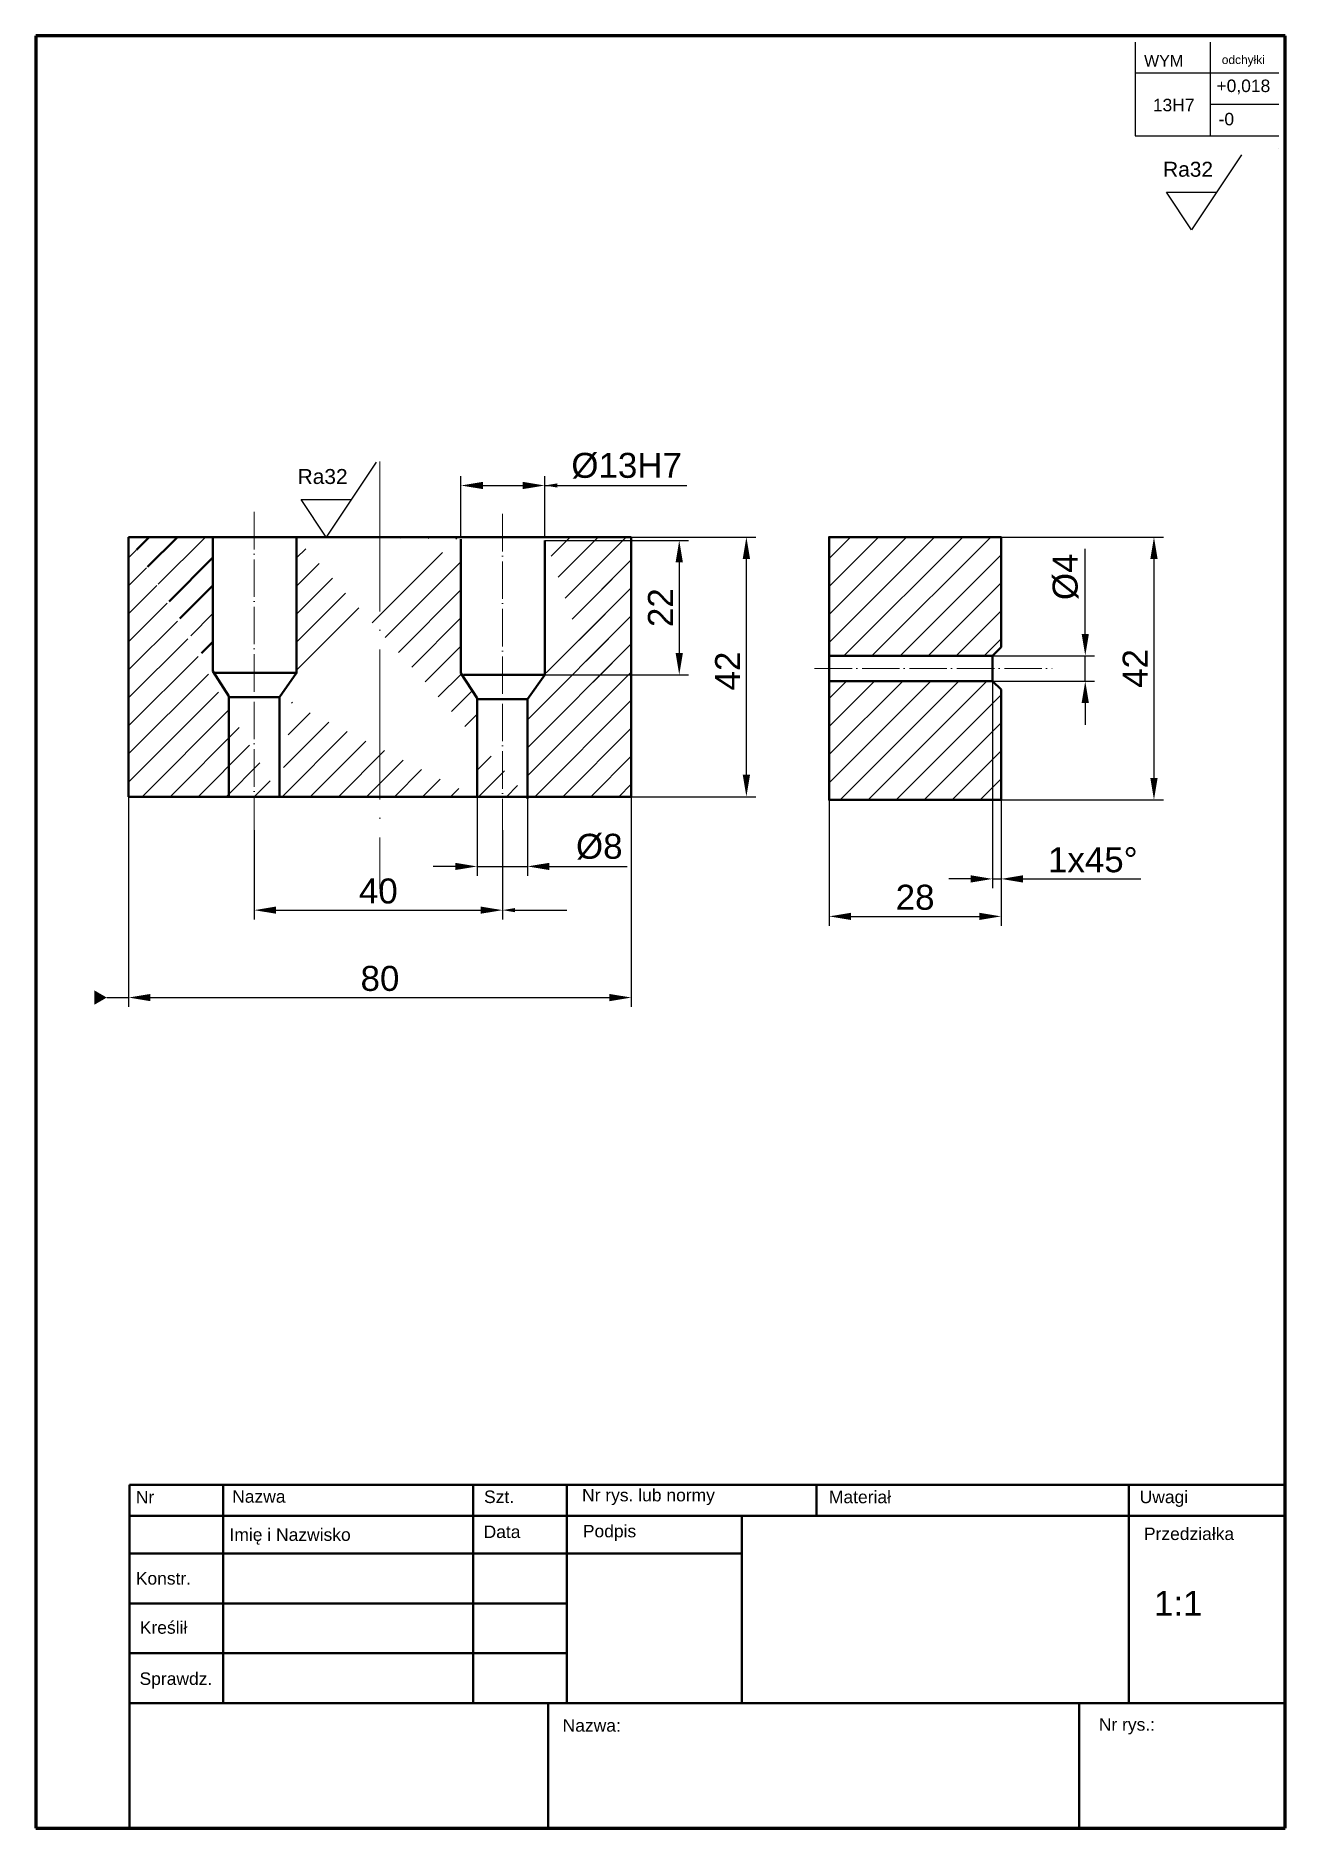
# Model space of a CAD drawing. Header units: millimetres. Extents: x 55 to 255, y 55 to 342.
import ezdxf
from ezdxf import colors
from ezdxf.entities.mleader import LeaderData, LeaderLine
from ezdxf.math import Vec2, Vec3

# ---------------------------------------------------------------- set-up
doc = ezdxf.new("R2010")
doc.units = ezdxf.units.MM
doc.linetypes.add('ACAD_ISO04W100', pattern=[30, 24, -3, 0, -3])
for name, color, linetype, lineweight in [('linia cienka', 7, 'Continuous', 18), ('linia gruba', 7, 'Continuous', 50), ('linia obramowania', 7, 'Continuous', 70), ('linia punktowa', 7, 'ACAD_ISO04W100', 18), ('wymiar cienka', 7, 'Continuous', 15)]:
    doc.layers.add(name, color=color, linetype=linetype, lineweight=lineweight)
doc.styles.get("Standard").update_dxf_attribs({"font": 'arial.ttf'})
doc.dimstyles.new('ISO-25', dxfattribs={"dimtxt": 4, "dimasz": 3.5, "dimexe": 1.5, "dimexo": 0, "dimgap": 1, "dimtad": 1, "dimdec": 0, "dimtxsty": 'Standard', "dimcen": 2.5, "dimadec": 0, "dimazin": 0, "dimtfac": 1, "dimtdec": 0, "dimtmove": 0, "dimatfit": 3, "dimfxl": 1, "dimarcsym": 0})
doc.dimstyles.new('Średnica', dxfattribs={"dimtxt": 4, "dimasz": 3.5, "dimexe": 1.5, "dimexo": 0, "dimgap": 1, "dimtad": 1, "dimdec": 0, "dimtxsty": 'Standard', "dimcen": 2.5, "dimadec": 0, "dimazin": 0, "dimtfac": 1, "dimtdec": 0, "dimtmove": 0, "dimatfit": 3, "dimfxl": 1, "dimarcsym": 0})

# ---------------------------------------------------------------- blocks, each defined once
blk = doc.blocks.new('*D5')
at = {"layer": 'Defpoints', "color": 0, "transparency": 16777216}
for p in [(150.33, 261.75), (168.75, 261.75), (150.33, 220.17)]:
    blk.add_point(p, dxfattribs=at)
at = {"layer": 'wymiar cienka', "color": 0, "lineweight": -2, "transparency": 16777216}
for p, q in [((150.33, 261.75), (170.25, 261.75)), ((168.75, 223.67), (168.75, 258.25)), ((150.33, 220.17), (170.25, 220.17))]:
    blk.add_line(p, q, dxfattribs=at)
at = {"layer": 'wymiar cienka', "color": 0, "transparency": 16777216}
for points in [[(168.17, 258.25), (169.33, 258.25), (168.75, 261.75)], [(168.17, 223.67), (169.33, 223.67), (168.75, 220.17)]]:
    blk.add_solid(points, dxfattribs=at)
at = {"layer": 'wymiar cienka', "color": 0, "transparency": 16777216, "insert": (165.74, 240.29), "char_height": 4, "attachment_point": 5, "rotation": 90}
blk.add_mtext('42', dxfattribs=at)
blk = doc.blocks.new('*D9')
at = {"layer": 'Defpoints', "color": 0, "transparency": 16777216}
for p in [(208.17, 242.74), (223, 242.74), (208.17, 238.67)]:
    blk.add_point(p, dxfattribs=at)
at = {"layer": 'wymiar cienka', "color": 0, "lineweight": -2, "transparency": 16777216}
for p, q in [((223, 246.24), (223, 259.86)), ((208.17, 242.74), (224.5, 242.74)), ((223, 238.67), (223, 242.74)), ((208.17, 238.67), (224.5, 238.67)), ((223, 235.17), (223, 231.67))]:
    blk.add_line(p, q, dxfattribs=at)
at = {"layer": 'wymiar cienka', "color": 0, "transparency": 16777216}
for points in [[(222.42, 246.24), (223.58, 246.24), (223, 242.74)], [(222.42, 235.17), (223.58, 235.17), (223, 238.67)]]:
    blk.add_solid(points, dxfattribs=at)
at = {"layer": 'wymiar cienka', "color": 0, "transparency": 16777216, "insert": (219.85, 255.38), "char_height": 4, "attachment_point": 5, "rotation": 90}
blk.add_mtext('%%c4', dxfattribs=at)
blk = doc.blocks.new('*D10')
at = {"layer": 'Defpoints', "color": 0, "transparency": 16777216}
for p in [(209.53, 261.75), (209.53, 219.66), (234, 219.66)]:
    blk.add_point(p, dxfattribs=at)
at = {"layer": 'wymiar cienka', "color": 0, "lineweight": -2, "transparency": 16777216}
for p, q in [((209.53, 261.75), (235.5, 261.75)), ((234, 258.25), (234, 223.16)), ((209.53, 219.66), (235.5, 219.66))]:
    blk.add_line(p, q, dxfattribs=at)
at = {"layer": 'wymiar cienka', "color": 0, "transparency": 16777216}
for points in [[(233.42, 258.25), (234.58, 258.25), (234, 261.75)], [(233.42, 223.16), (234.58, 223.16), (234, 219.66)]]:
    blk.add_solid(points, dxfattribs=at)
at = {"layer": 'wymiar cienka', "color": 0, "transparency": 16777216, "insert": (230.99, 240.7), "char_height": 4, "attachment_point": 5, "rotation": 90}
blk.add_mtext('42', dxfattribs=at)
blk = doc.blocks.new('*D11')
at = {"layer": 'Defpoints', "color": 0, "transparency": 16777216}
for p in [(136.46, 270), (123.06, 261.75), (136.46, 261.75)]:
    blk.add_point(p, dxfattribs=at)
at = {"layer": 'wymiar cienka', "color": 0, "lineweight": -2, "transparency": 16777216}
for p, q in [((123.06, 261.75), (123.06, 271.5)), ((126.56, 270), (132.96, 270)), ((136.46, 261.75), (136.46, 271.5)), ((136.46, 270), (159.19, 270))]:
    blk.add_line(p, q, dxfattribs=at)
at = {"layer": 'wymiar cienka', "color": 0, "transparency": 16777216}
for points in [[(126.56, 270.58), (126.56, 269.42), (123.06, 270)], [(132.96, 270.58), (132.96, 269.42), (136.46, 270)]]:
    blk.add_solid(points, dxfattribs=at)
at = {"layer": 'wymiar cienka', "color": 0, "transparency": 16777216, "insert": (149.58, 273.15), "char_height": 4, "attachment_point": 5}
blk.add_mtext('%%c13H7', dxfattribs=at)
blk = doc.blocks.new('*D12')
at = {"layer": 'Defpoints', "color": 0, "transparency": 16777216}
for p in [(125.63, 219.99), (133.71, 219.99), (133.71, 209)]:
    blk.add_point(p, dxfattribs=at)
at = {"layer": 'wymiar cienka', "color": 0, "lineweight": -2, "transparency": 16777216}
for p, q in [((125.63, 219.99), (125.63, 207.5)), ((133.71, 219.99), (133.71, 207.5)), ((122.13, 209), (118.63, 209)), ((125.63, 209), (133.71, 209)), ((137.21, 209), (149.69, 209))]:
    blk.add_line(p, q, dxfattribs=at)
at = {"layer": 'wymiar cienka', "color": 0, "transparency": 16777216}
for points in [[(122.13, 209.58), (122.13, 208.42), (125.63, 209)], [(137.21, 209.58), (137.21, 208.42), (133.71, 209)]]:
    blk.add_solid(points, dxfattribs=at)
at = {"layer": 'wymiar cienka', "color": 0, "transparency": 16777216, "insert": (145.2, 212.15), "char_height": 4, "attachment_point": 5}
blk.add_mtext('%%c8', dxfattribs=at)
blk = doc.blocks.new('*D13')
at = {"layer": 'Defpoints', "color": 0, "transparency": 16777216}
for p in [(89.97, 214.81), (129.69, 214.81), (129.69, 202)]:
    blk.add_point(p, dxfattribs=at)
at = {"layer": 'wymiar cienka', "color": 0, "lineweight": -2, "transparency": 16777216}
for p, q in [((89.97, 214.81), (89.97, 200.5)), ((129.69, 214.81), (129.69, 200.5)), ((93.47, 202), (126.19, 202))]:
    blk.add_line(p, q, dxfattribs=at)
at = {"layer": 'wymiar cienka', "color": 0, "transparency": 16777216}
for points in [[(93.47, 202.58), (93.47, 201.42), (89.97, 202)], [(126.19, 202.58), (126.19, 201.42), (129.69, 202)]]:
    blk.add_solid(points, dxfattribs=at)
at = {"layer": 'wymiar cienka', "color": 0, "transparency": 16777216, "insert": (109.83, 205.04), "char_height": 4, "attachment_point": 5}
blk.add_mtext('40', dxfattribs=at)
blk = doc.blocks.new('*D14')
at = {"layer": 'Defpoints', "color": 0, "transparency": 16777216}
for p in [(69.85, 220.17), (150.33, 220.17), (150.33, 188)]:
    blk.add_point(p, dxfattribs=at)
at = {"layer": 'wymiar cienka', "color": 0, "lineweight": -2, "transparency": 16777216}
for p, q in [((69.85, 220.17), (69.85, 186.5)), ((150.33, 220.17), (150.33, 186.5)), ((73.35, 188), (146.83, 188))]:
    blk.add_line(p, q, dxfattribs=at)
at = {"layer": 'wymiar cienka', "color": 0, "transparency": 16777216}
for points in [[(73.35, 188.58), (73.35, 187.42), (69.85, 188)], [(146.83, 188.58), (146.83, 187.42), (150.33, 188)]]:
    blk.add_solid(points, dxfattribs=at)
at = {"layer": 'wymiar cienka', "color": 0, "transparency": 16777216, "insert": (110.09, 191.04), "char_height": 4, "attachment_point": 5}
blk.add_mtext('80', dxfattribs=at)
blk = doc.blocks.new('*D15')
at = {"layer": 'Defpoints', "color": 0, "transparency": 16777216}
for p in [(136.46, 261.21), (136.46, 239.67), (158, 239.67)]:
    blk.add_point(p, dxfattribs=at)
at = {"layer": 'wymiar cienka', "color": 0, "lineweight": -2, "transparency": 16777216}
for p, q in [((136.46, 261.21), (159.5, 261.21)), ((158, 257.71), (158, 243.17)), ((136.46, 239.67), (159.5, 239.67))]:
    blk.add_line(p, q, dxfattribs=at)
at = {"layer": 'wymiar cienka', "color": 0, "transparency": 16777216}
for points in [[(157.42, 257.71), (158.58, 257.71), (158, 261.21)], [(157.42, 243.17), (158.58, 243.17), (158, 239.67)]]:
    blk.add_solid(points, dxfattribs=at)
at = {"layer": 'wymiar cienka', "color": 0, "transparency": 16777216, "insert": (154.99, 250.44), "char_height": 4, "attachment_point": 5, "rotation": 90}
blk.add_mtext('22', dxfattribs=at)
blk = doc.blocks.new('_DatumFilled')
at = {"color": 0, "linetype": 'ByBlock'}
blk.add_solid([(0, 0.58), (-1, 0), (0, -0.58)], dxfattribs=at)
blk = doc.blocks.new('*D17')
at = {"layer": 'Defpoints', "color": 0, "transparency": 16777216}
for p in [(182, 238.67), (209.53, 237.31), (209.53, 201)]:
    blk.add_point(p, dxfattribs=at)
at = {"layer": 'wymiar cienka', "color": 0, "lineweight": -2, "transparency": 16777216}
for p, q in [((182, 238.67), (182, 199.5)), ((209.53, 237.31), (209.53, 199.5)), ((185.5, 201), (206.03, 201))]:
    blk.add_line(p, q, dxfattribs=at)
at = {"layer": 'wymiar cienka', "color": 0, "transparency": 16777216}
for points in [[(185.5, 201.58), (185.5, 200.42), (182, 201)], [(206.03, 201.58), (206.03, 200.42), (209.53, 201)]]:
    blk.add_solid(points, dxfattribs=at)
at = {"layer": 'wymiar cienka', "color": 0, "transparency": 16777216, "insert": (195.76, 204.04), "char_height": 4, "attachment_point": 5}
blk.add_mtext('28', dxfattribs=at)
blk = doc.blocks.new('*D18')
at = {"layer": 'Defpoints', "color": 0, "transparency": 16777216}
for p in [(208.17, 238.67), (209.53, 237.31), (209.53, 207)]:
    blk.add_point(p, dxfattribs=at)
at = {"layer": 'wymiar cienka', "color": 0, "lineweight": -2, "transparency": 16777216}
for p, q in [((208.17, 238.67), (208.17, 205.5)), ((209.53, 237.31), (209.53, 205.5)), ((204.67, 207), (201.17, 207)), ((208.17, 207), (209.53, 207)), ((213.03, 207), (231.9, 207))]:
    blk.add_line(p, q, dxfattribs=at)
at = {"layer": 'wymiar cienka', "color": 0, "transparency": 16777216}
for points in [[(204.67, 207.58), (204.67, 206.42), (208.17, 207)], [(213.03, 207.58), (213.03, 206.42), (209.53, 207)]]:
    blk.add_solid(points, dxfattribs=at)
at = {"layer": 'wymiar cienka', "color": 0, "transparency": 16777216, "insert": (224.21, 210.04), "char_height": 4, "attachment_point": 5}
blk.add_mtext('1x45%%D', dxfattribs=at)

msp = doc.modelspace()

# ---------------------------------------------------------------- hatches: boundary and pattern name
at = {"layer": 'linia cienka'}
h = msp.add_hatch(dxfattribs=at)
h.set_pattern_fill('ANSI31', color=256)
edge = h.paths.add_edge_path()
edge.add_line((93.99, 220.17), (69.85, 220.17))
edge.add_line((69.85, 261.75), (69.85, 220.17))
edge.add_line((85.91, 236.27), (85.91, 220.17))
edge.add_line((85.91, 236.27), (83.34, 240.29))
edge.add_line((83.34, 261.75), (83.34, 240.29))
edge.add_line((83.34, 261.75), (69.85, 261.75))
h = msp.add_hatch(dxfattribs=at)
h.set_pattern_fill('ANSI31', color=256)
edge = h.paths.add_edge_path()
edge.add_line((96.75, 261.54), (96.75, 239.91))
edge.add_line((123.06, 261.75), (96.75, 261.75))
edge.add_line((123.06, 261.42), (123.06, 239.96))
edge.add_line((125.63, 235.94), (123.06, 239.96))
edge.add_line((125.63, 235.94), (125.63, 219.99))
edge.add_line((93.99, 236.12), (93.99, 220.17))
edge.add_line((93.99, 236.12), (96.75, 240))
edge.add_line((93.99, 220.17), (133.71, 220.17))
h = msp.add_hatch(dxfattribs=at)
h.set_pattern_fill('ANSI31', color=256)
edge = h.paths.add_edge_path()
edge.add_line((96.75, 261.54), (96.75, 239.91))
h = msp.add_hatch(dxfattribs=at)
h.set_pattern_fill('ANSI31', color=256)
edge = h.paths.add_edge_path()
edge.add_line((136.46, 261.21), (136.46, 239.58))
edge.add_line((150.33, 261.75), (136.46, 261.75))
edge.add_line((150.33, 261.75), (150.33, 220.17))
edge.add_line((133.71, 220.17), (150.33, 220.17))
edge.add_line((133.71, 235.79), (133.71, 219.84))
edge.add_line((133.71, 235.79), (136.46, 239.67))
h = msp.add_hatch(dxfattribs=at)
h.set_pattern_fill('ANSI31', color=256)
edge = h.paths.add_edge_path()
edge.add_line((150.33, 261.75), (150.33, 220.17))
edge.add_line((150.33, 261.75), (136.46, 261.75))
h = msp.add_hatch(dxfattribs=at)
h.set_pattern_fill('ANSI31', color=256)
edge = h.paths.add_edge_path()
edge.add_line((182, 261.75), (182, 242.74))
edge.add_line((208.17, 242.74), (182, 242.74))
edge.add_line((209.53, 261.75), (182, 261.75))
edge.add_line((209.53, 244.1), (209.53, 261.75))
h = msp.add_hatch(dxfattribs=at)
h.set_pattern_fill('ANSI31', color=256)
edge = h.paths.add_edge_path()
edge.add_line((182, 219.66), (209.53, 219.66))
edge.add_line((182, 238.67), (182, 219.66))
edge.add_line((208.17, 238.67), (182, 238.67))
edge.add_line((209.53, 219.66), (209.53, 237.31))
at = {"layer": 'linia gruba'}
h = msp.add_hatch(dxfattribs=at)
h.set_pattern_fill('ANSI32', color=256)
edge = h.paths.add_edge_path()
edge.add_line((83.34, 261.75), (83.34, 240.29))
edge.add_line((83.34, 261.75), (69.85, 261.75))
h = msp.add_hatch(dxfattribs=at)
h.set_pattern_fill('ANSI31', color=256)
edge = h.paths.add_edge_path()
edge.add_line((96.75, 261.54), (96.75, 239.91))
h = msp.add_hatch(dxfattribs=at)
h.set_pattern_fill('ANSI31', color=256)
edge = h.paths.add_edge_path()
edge.add_line((136.46, 261.21), (136.46, 239.58))

# ---------------------------------------------------------------- linework, layer by layer
for p, q in [((231, 341), (231, 326)), ((243, 341), (243, 326)), ((254, 336), (231, 336)), ((254, 331), (243, 331)), ((231, 326), (254, 326)), ((248.02, 322.95), (240.02, 310.95)), ((254, 324), (254, 324)), ((240.02, 310.95), (236.02, 316.95)), ((236.02, 316.95), (244.02, 316.95)), ((109.46, 273.75), (101.46, 261.75)), ((101.46, 261.75), (97.46, 267.75)), ((97.46, 267.75), (105.46, 267.75))]:
    msp.add_line(p, q)
at = {"layer": 'linia cienka'}
for p, q in [((209.53, 261.75), (182, 261.75)), ((182, 261.75), (182, 242.74)), ((209.53, 244.1), (209.53, 261.75)), ((208.17, 242.74), (209.53, 244.1)), ((182, 242.74), (182, 238.67)), ((208.17, 238.67), (208.17, 242.74)), ((182, 238.67), (182, 219.66)), ((209.53, 237.31), (208.17, 238.67)), ((209.53, 219.66), (209.53, 237.31)), ((182, 219.66), (209.53, 219.66)), ((182, 219.66), (209.53, 219.66)), ((85, 110), (125, 110)), ((125, 110), (140, 110)), ((140, 110), (180, 110)), ((255, 110), (230, 110)), ((255, 110), (255, 105)), ((85, 105), (85, 105)), ((85, 105), (85, 75)), ((180, 105), (168, 105)), ((168, 105), (180, 105)), ((255, 105), (255, 105)), ((70, 91), (70, 99)), ((70, 83), (70, 91)), ((70, 75), (70, 83)), ((70, 55), (70, 75)), ((140, 75), (137, 75)), ((230, 75), (222, 75)), ((255, 55), (70, 55)), ((70, 55), (70, 55)), ((70, 55), (70, 55))]:
    msp.add_line(p, q, dxfattribs=at)
at = {"layer": 'linia gruba'}
for p, q in [((69.85, 261.75), (69.85, 220.17)), ((83.34, 261.75), (69.85, 261.75)), ((83.34, 261.75), (96.75, 261.75)), ((83.34, 261.75), (83.34, 240.29)), ((123.06, 261.75), (96.75, 261.75)), ((96.75, 261.54), (96.75, 239.91)), ((136.46, 261.75), (123.06, 261.75)), ((123.06, 261.42), (123.06, 239.96)), ((150.33, 261.75), (136.46, 261.75)), ((136.46, 261.21), (136.46, 239.58)), ((150.33, 261.75), (150.33, 220.17)), ((208.17, 242.74), (209.53, 244.1)), ((208.17, 242.74), (182, 242.74)), ((197.31, 242.74), (208.17, 242.74)), ((208.17, 242.74), (208.17, 238.67)), ((85.91, 236.27), (83.34, 240.29)), ((96.75, 240), (83.72, 240)), ((93.99, 236.12), (96.75, 240)), ((125.63, 235.94), (123.06, 239.96)), ((136.46, 239.67), (123.44, 239.67)), ((133.71, 235.79), (136.46, 239.67)), ((208.17, 238.67), (182, 238.67)), ((208.17, 238.67), (209.53, 237.31)), ((69.85, 236.12), (69.85, 220.17)), ((85.91, 236.27), (85.91, 220.17)), ((93.99, 236.12), (85.91, 236.12)), ((93.99, 236.12), (93.99, 220.17)), ((125.63, 235.94), (125.63, 219.99)), ((133.71, 235.79), (125.63, 235.79)), ((133.71, 235.79), (133.71, 219.84)), ((93.99, 220.17), (69.85, 220.17)), ((93.99, 220.17), (133.71, 220.17)), ((133.71, 220.17), (150.33, 220.17)), ((70, 55), (70, 110)), ((70, 110), (255, 110)), ((85, 75), (85, 110)), ((125, 110), (125, 75)), ((140, 110), (140, 75)), ((180, 105), (180, 110)), ((230, 110), (230, 75)), ((255, 105), (70, 105)), ((70, 105), (85, 105)), ((168, 105), (168, 75)), ((70, 99), (140, 99)), ((140, 99), (168, 99)), ((70, 91), (140, 91)), ((70, 83), (140, 83)), ((70, 75), (255, 75)), ((137, 75), (137, 55)), ((222, 75), (222, 55))]:
    msp.add_line(p, q, dxfattribs=at)
msp.add_lwpolyline([(209.53, 237.31), (209.53, 219.66), (182, 219.66), (182, 261.75), (209.53, 261.75), (209.53, 244.1)], dxfattribs=at)
at = {"layer": 'linia obramowania'}
for p, q in [((255, 342), (55, 342)), ((55, 342), (55, 55)), ((255, 55), (255, 342)), ((55, 55), (255, 55))]:
    msp.add_line(p, q, dxfattribs=at)
at = {"layer": 'linia punktowa'}
msp.add_line((110.09, 273.82), (110.09, 205.42), dxfattribs=at)
at = {"layer": 'linia punktowa', "ltscale": 0.25}
for p, q in [((89.97, 265.77), (89.97, 214.81)), ((129.69, 265.44), (129.69, 214.48)), ((179.66, 240.7), (217.68, 240.7))]:
    msp.add_line(p, q, dxfattribs=at)

# ---------------------------------------------------------------- texts
for p in [(235.46, 319.44), (96.91, 270.24)]:
    msp.add_text('Ra32', height=2.395).set_placement(p)
at = {"attachment_point": 1}
for s, width, gutter_width, heights, insert, char_height in [('WYM', 8.2462, 41.23, [0], (232.42, 338.92), 1.832), ('odchyłki', 5.4692, 30.76, [1.77], (244.86, 338.86), 1.367), ('+0,018', 9, 45, [0], (244, 335), 2), ('13H7', 10, 45, [0], (233.82, 331.92), 2), ('-0', 6, 45, [0], (244.34, 329.67), 2)]:
    msp.add_mtext_dynamic_manual_height_columns(s, width=width, gutter_width=gutter_width, heights=heights, dxfattribs=dict(at, insert=insert, char_height=char_height))
at = {"layer": 'linia cienka'}
for s, height, p in [('Nazwa', 2, (86.43, 107.11)), ('Szt.', 2, (126.75, 107.06)), ('Nr rys. lub normy', 2, (142.44, 107.33)), ('Materiał', 2, (181.96, 107.03)), ('Uwagi', 2, (231.71, 107.04)), ('Nr', 2, (71, 107)), ('Data', 2, (126.68, 101.46)), ('Podpis', 2, (142.57, 101.57)), ('Imię i Nazwisko', 2, (86, 101)), ('Przedziałka', 2, (232.39, 101.14)), ('Konstr.', 2, (71, 94)), ('1:1', 4, (234, 89)), ('Kreślił', 2, (71.64, 86.13)), ('Sprawdz.', 2, (71.6, 77.94)), ('Nazwa:', 2, (139.33, 70.45)), ('Nr rys.:', 2, (225.17, 70.61))]:
    msp.add_text(s, height=height, dxfattribs=at).set_placement(p)

# ---------------------------------------------------------------- dimensions: what is measured, and where the dimension line sits
at = {"layer": 'wymiar cienka'}
dim = msp.add_linear_dim(base=(136.46, 270), p1=(123.06, 261.75), p2=(136.46, 261.75), text='<>H7', dimstyle='Średnica', override={"dimpost": '%%c<>'}, dxfattribs=at)
dim.commit()
dim.dimension.update_dxf_attribs({"geometry": '*D11', "text_midpoint": (149.58, 273.15)})
dim = msp.add_linear_dim(base=(158, 239.67), p1=(136.46, 261.21), p2=(136.46, 239.67), angle=90, dimstyle='ISO-25', dxfattribs=at)
dim.commit()
dim.dimension.update_dxf_attribs({"geometry": '*D15', "text_midpoint": (154.99, 250.44)})
for base, p1, p2, picture, middle in [((168.75, 261.75), (150.33, 220.17), (150.33, 261.75), '*D5', (168.75, 240.29)), ((234, 219.66), (209.53, 261.75), (209.53, 219.66), '*D10', (234, 240.7))]:
    dim = msp.add_linear_dim(base=base, p1=p1, p2=p2, angle=90, dimstyle='ISO-25', dxfattribs=at)
    dim.commit()
    dim.dimension.update_dxf_attribs({"geometry": picture, "text_midpoint": middle, "dimtype": 160})
dim = msp.add_linear_dim(base=(223, 242.74), p1=(208.17, 238.67), p2=(208.17, 242.74), angle=90, dimstyle='Średnica', override={"dimpost": '%%c<>'}, dxfattribs=at)
dim.commit()
dim.dimension.update_dxf_attribs({"geometry": '*D9', "text_midpoint": (223, 255.38), "dimtype": 160})
for base, p1, p2, picture, middle in [((209.53, 201), (182, 238.67), (209.53, 237.31), '*D17', (195.76, 204.04)), ((150.33, 188), (69.85, 220.17), (150.33, 220.17), '*D14', (110.09, 191.04)), ((129.69, 202), (89.97, 214.81), (129.69, 214.81), '*D13', (109.83, 205.04))]:
    dim = msp.add_linear_dim(base=base, p1=p1, p2=p2, dimstyle='ISO-25', dxfattribs=at)
    dim.commit()
    dim.dimension.update_dxf_attribs({"geometry": picture, "text_midpoint": middle})
dim = msp.add_linear_dim(base=(209.53, 207), p1=(208.17, 238.67), p2=(209.53, 237.31), text='<>x45%%D', dimstyle='ISO-25', dxfattribs=at)
dim.commit()
dim.dimension.update_dxf_attribs({"geometry": '*D18', "text_midpoint": (224.21, 210.04)})
dim = msp.add_linear_dim(base=(133.71, 209), p1=(125.63, 219.99), p2=(133.71, 219.99), dimstyle='Średnica', override={"dimpost": '%%c<>'}, dxfattribs=at)
dim.commit()
dim.dimension.update_dxf_attribs({"geometry": '*D12', "text_midpoint": (145.2, 212.15)})

# ---------------------------------------------------------------- leaders
at = {"layer": 'linia cienka'}
ml = msp.add_multileader_mtext('Standard', dxfattribs=at)
ml.set_content('', color=256)
ml.set_leader_properties()
ml.build(insert=Vec2(0, 0))
ml.multileader.update_dxf_attribs({"has_dogleg": 0, "dogleg_length": 0, "arrow_head_size": 2})
ctx = ml.context
ctx.base_point, ctx.arrow_head_size, ctx.plane_origin = Vec3(156.14, 270), 2, Vec3(136.46, 270)
notes = []
notes.append((ctx, [(0, (1, 1, 0), (156.14, 270), (1, 0), 0, [(0, [(136.46, 270)], 0, [])])]))
ctx.mtext.insert, ctx.mtext.flow_direction = Vec3(158.14, 272), 5
ml = msp.add_multileader_mtext('Standard', dxfattribs=at)
ml.set_content('', color=256)
ml.set_leader_properties()
ml.build(insert=Vec2(0, 0))
ml.multileader.update_dxf_attribs({"has_dogleg": 0, "dogleg_length": 0, "arrow_head_size": 2})
ctx = ml.context
ctx.base_point, ctx.arrow_head_size, ctx.plane_origin = Vec3(140, 202), 2, Vec3(129.69, 202)
notes.append((ctx, [(0, (1, 1, 0), (140, 202), (1, 0), 0, [(0, [(129.69, 202)], 0, [])])]))
ctx.mtext.insert, ctx.mtext.flow_direction = Vec3(142, 204), 5
ml = msp.add_multileader_mtext('Standard', dxfattribs=at)
ml.set_content('', color=256)
ml.set_leader_properties()
ml.set_arrow_properties(name='DATUMFILLED')
ml.build(insert=Vec2(0, 0))
ml.multileader.update_dxf_attribs({"has_dogleg": 0, "dogleg_length": 0, "arrow_head_size": 2})
ctx = ml.context
ctx.base_point, ctx.arrow_head_size, ctx.plane_origin = Vec3(69.85, 188), 2, Vec3(64.35, 188)
notes.append((ctx, [(0, (1, 1, 0), (69.85, 188), (1, 0), 0, [(0, [(64.35, 188)], 0, [])])]))
ctx.mtext.insert, ctx.mtext.flow_direction = Vec3(71.85, 190), 5
for ctx, leaders in notes:
    for number, flags, end, landing, length, lines in leaders:
        leader = LeaderData()
        leader.index, (leader.has_last_leader_line, leader.has_dogleg_vector, leader.attachment_direction) = number, flags
        leader.last_leader_point, leader.dogleg_vector, leader.dogleg_length = Vec3(end), Vec3(landing), length
        for number, points, colour, breaks in lines:
            line = LeaderLine()
            line.index, line.vertices, line.color, line.breaks = number, Vec3.list(points), colors.encode_raw_color(colour), breaks
            leader.lines.append(line)
        ctx.leaders.append(leader)

doc.saveas('drawing.dxf')
